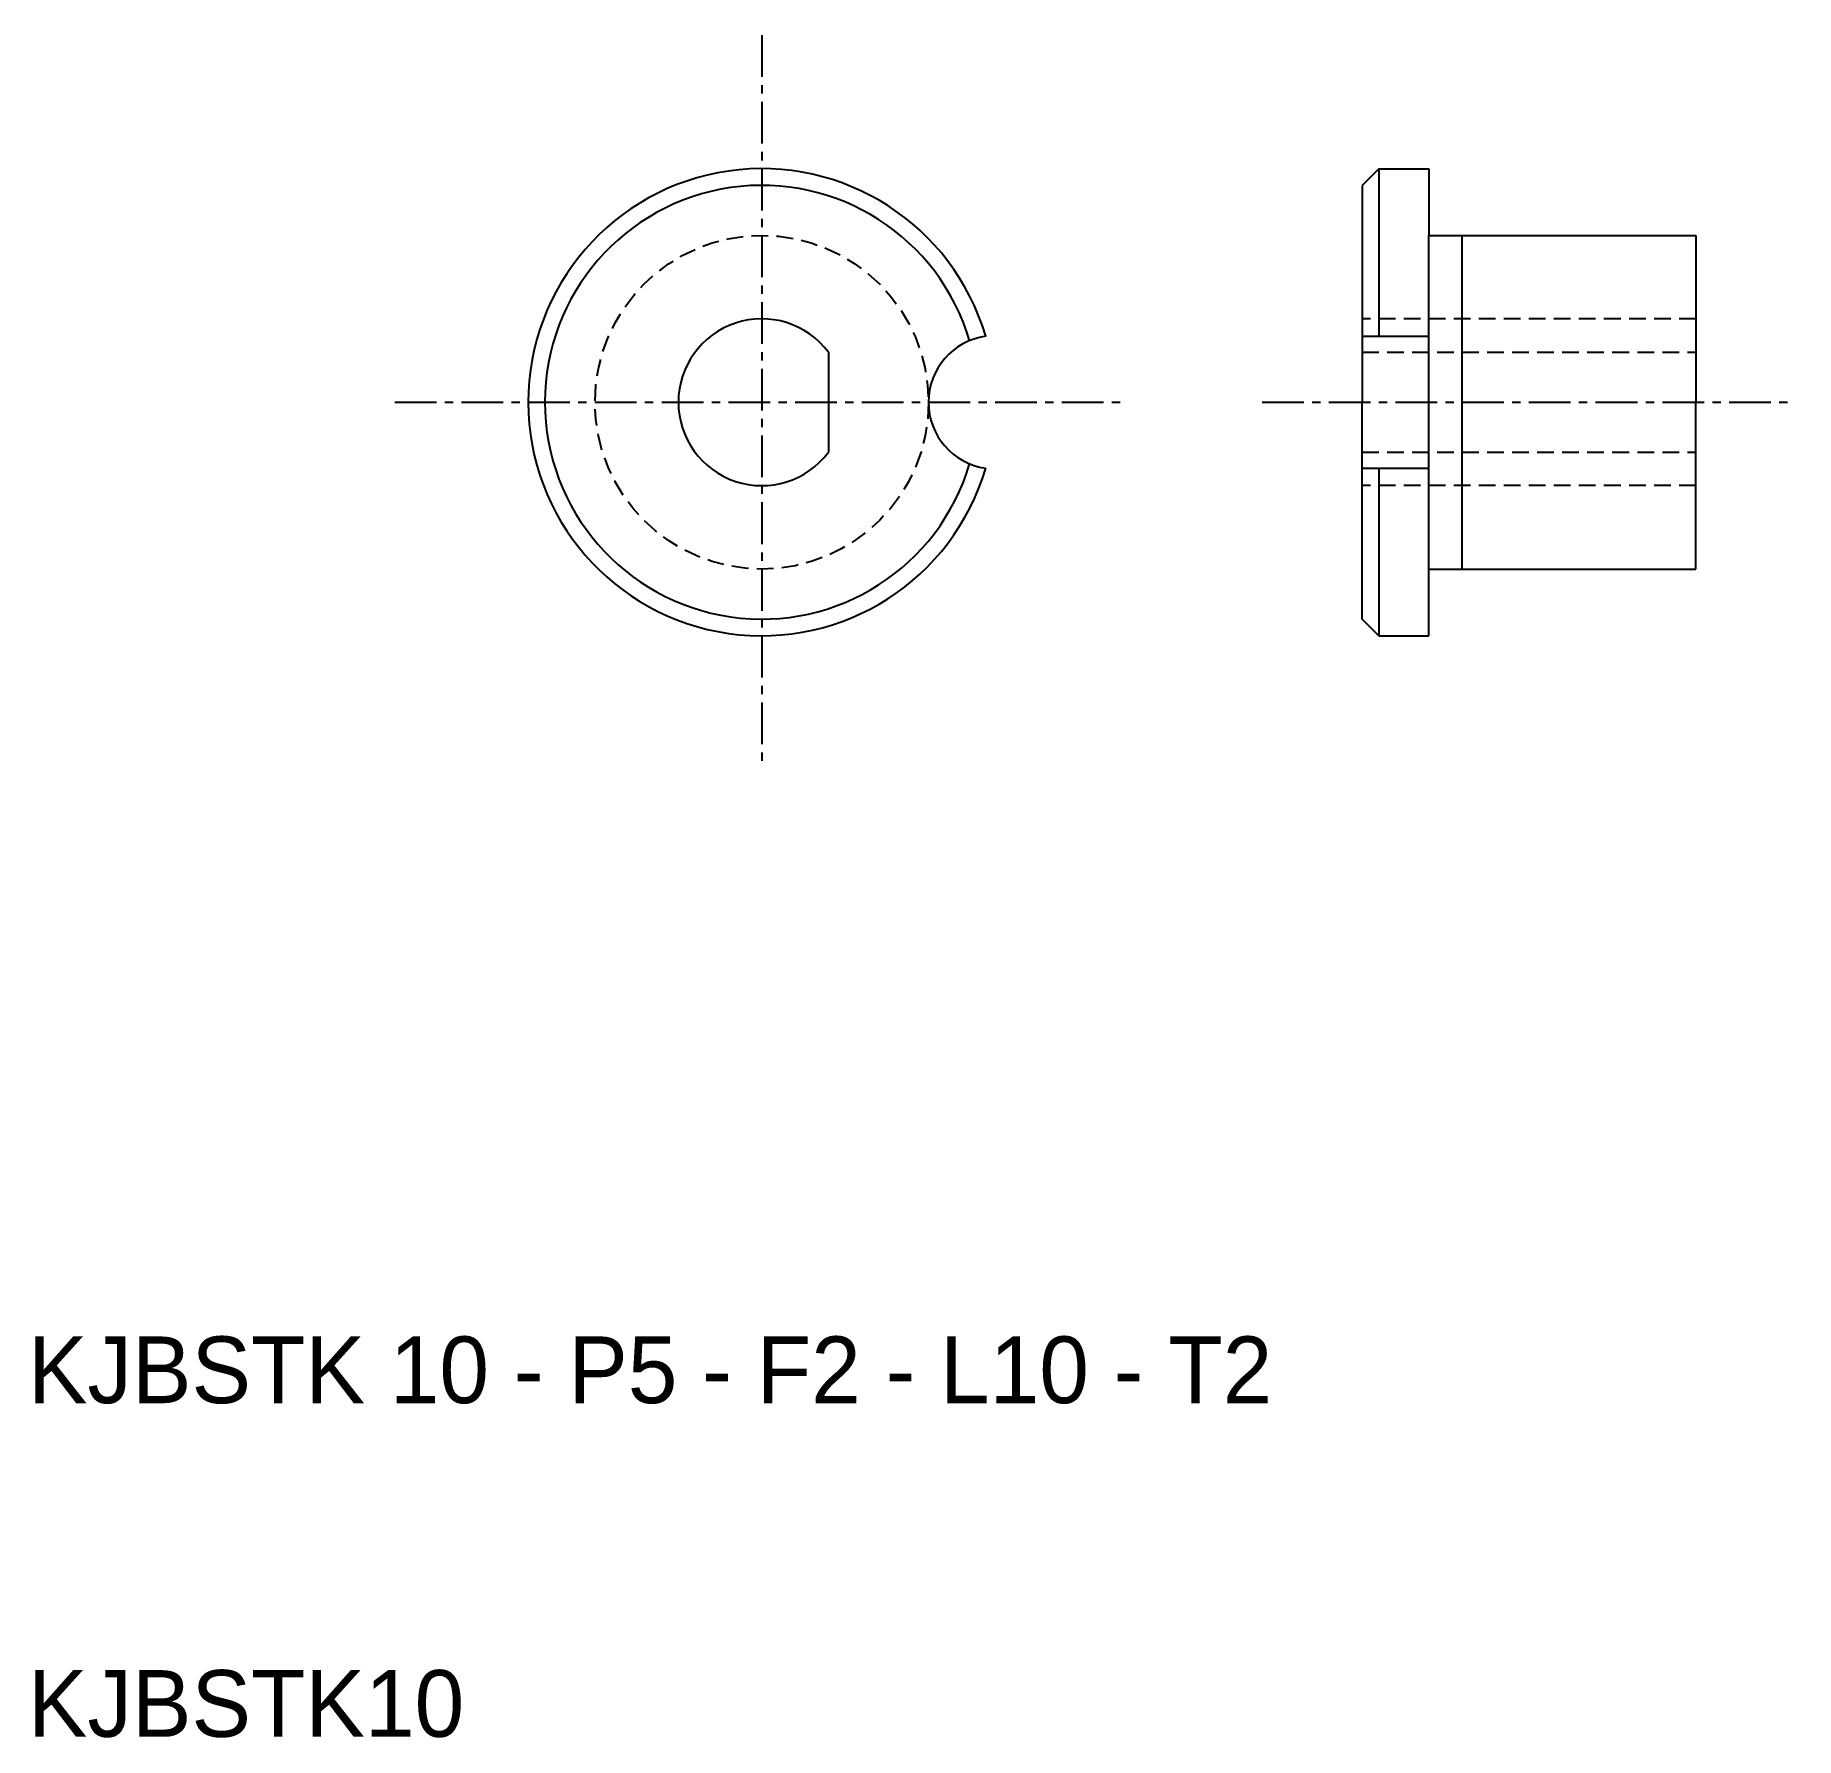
# Model space of a CAD drawing. Extents: x 10.2 to 63, y 10 to 61.
import ezdxf

# ---------------------------------------------------------------- set-up
doc = ezdxf.new("R2010")
doc.units = 0
doc.linetypes.add('CENTER', pattern=[2, 1.25, -0.25, 0.25, -0.25])
doc.linetypes.add('DASHED', pattern=[0.75, 0.5, -0.25])
doc.layers.get('0').update_dxf_attribs({"linetype": 'CONTINUOUS'})
doc.layers.add('CENTER', color=1, linetype='CENTER')

msp = doc.modelspace()

# ---------------------------------------------------------------- linework, layer by layer
for p, q in [((50.5, 57), (50, 56.5)), ((50, 56.5), (50, 50)), ((50.5, 57), (50.5, 51.979)), ((50.5, 57), (52, 57)), ((52, 57), (52, 55)), ((52, 55), (60, 55)), ((52, 45), (52, 55)), ((53, 45), (53, 55)), ((60, 55), (60, 50)), ((50, 51.979), (52, 51.979)), ((34, 51.5), (34, 48.5)), ((50, 43.5), (50, 50)), ((60, 45), (60, 50)), ((50, 48.021), (52, 48.021)), ((50.5, 48.021), (50.5, 43)), ((52, 45), (60, 45)), ((52, 43), (52, 45)), ((50.5, 43), (50, 43.5)), ((50.5, 43), (52, 43))]:
    msp.add_line(p, q)
at = {"color": 3, "linetype": 'DASHED'}
for p, q in [((60, 52.5), (50, 52.5)), ((50, 51.5), (60, 51.5)), ((50, 48.5), (60, 48.5)), ((60, 47.5), (50, 47.5))]:
    msp.add_line(p, q, dxfattribs=at)
msp.add_circle((32, 50), 5, dxfattribs=at)
for radius, start, end in [(7, 16.4264, 343.5736), (6.5, 16.5058, 343.4942), (2.5, 36.8699, 323.1301)]:
    msp.add_arc((32, 50), radius, start, end)
at = {"color": 7, "linetype": 'CONTINUOUS'}
msp.add_arc((39, 50), 2, 98.2132, 261.7868, dxfattribs=at)
at = {"layer": 'CENTER'}
for p, q in [((32, 61), (32, 39)), ((21, 50), (43, 50)), ((47, 50), (63, 50))]:
    msp.add_line(p, q, dxfattribs=at)

# ---------------------------------------------------------------- texts
for s, p in [('KJBSTK 10 - P5 - F2 - L10 - T2', (10, 20)), ('KJBSTK10', (10, 10))]:
    msp.add_text(s, height=2).set_placement(p)

doc.saveas('drawing.dxf')
